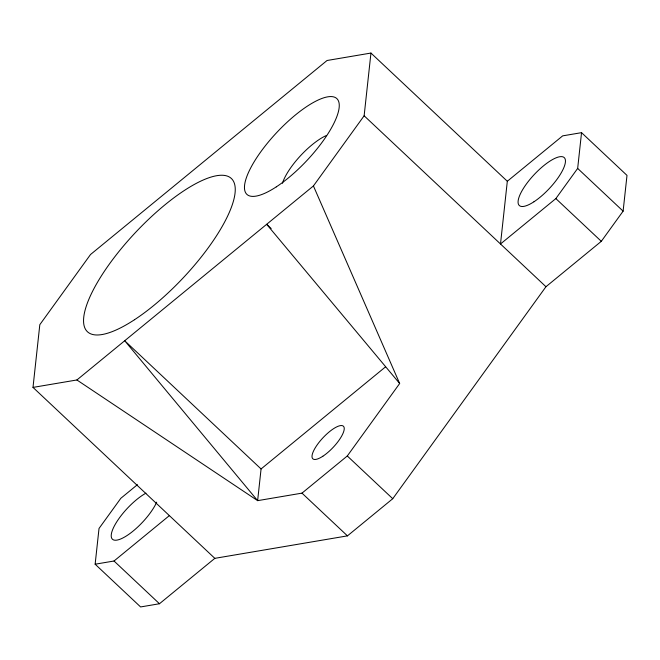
<?xml version="1.0" encoding="UTF-8"?>
<svg xmlns="http://www.w3.org/2000/svg" width="660" height="660" viewBox="0 0 660 660"><rect width="100%" height="100%" fill="white"/><g stroke="black" fill="none" stroke-linecap="round" stroke-linejoin="round"><path stroke-width="0.99" d="M581.542 132.66L627 175.395L623.114 211.15L601.309 241.321L545.96 286.721L392.749 498.712L347.449 535.87L214.822 558.343L33 387.403L39.814 324.679L90.527 254.512L327.055 60.497L370.953 53.056L507.317 181.261L500.503 243.986L555.852 198.586L577.665 168.415L581.542 132.66L562.666 135.861L507.317 181.261M214.822 558.343L159.472 603.743L140.596 606.944L95.139 564.209L99.025 528.462L120.838 498.284L137.437 484.663M385.588 366.82L261.071 468.955L257.631 500.651L301.991 493.135L347.292 455.978L399.663 383.51L313.426 185.947L364.138 115.781L370.953 53.056M33 387.403L76.898 379.97L313.426 185.947M95.139 564.209L114.023 561.008L169.364 515.608M76.898 379.97L257.631 500.651L124.707 340.75L261.071 468.955M577.665 168.415L623.114 211.15M555.852 198.586L601.309 241.321M364.138 115.781L545.96 286.721M271.161 228.533L266.665 224.309L399.663 383.51M347.292 455.978L392.749 498.712M301.991 493.135L347.449 535.87M114.023 561.008L159.472 603.743M282.447 183.257A39.419 12.342 -46.8 0 1 326.007 135.663M156.692 502.153A32.843 10.288 -46.8 0 1 124.971 536.819A32.843 10.288 -46.8 0 1 113.66 527.348A32.843 10.288 -46.8 0 1 145.951 493.16M134.549 319.696A105.113 32.917 -46.8 0 0 233.921 182.193A105.113 32.917 -46.8 0 0 109.733 263.571A105.113 32.917 -46.8 0 0 134.549 319.696M276.325 186.846A65.695 20.576 -46.8 0 0 338.432 100.906A65.695 20.576 -46.8 0 0 260.815 151.767A65.695 20.576 -46.8 0 0 276.325 186.846M322.839 456.241A22.333 6.996 -46.8 0 0 343.959 427.02A22.333 6.996 -46.8 0 0 317.567 444.312A22.333 6.996 -46.8 0 0 322.839 456.241M533.989 201.745A32.843 10.288 -46.8 0 0 565.042 158.779A32.843 10.288 -46.8 0 0 526.235 184.214A32.843 10.288 -46.8 0 0 533.989 201.745"/></g></svg>
